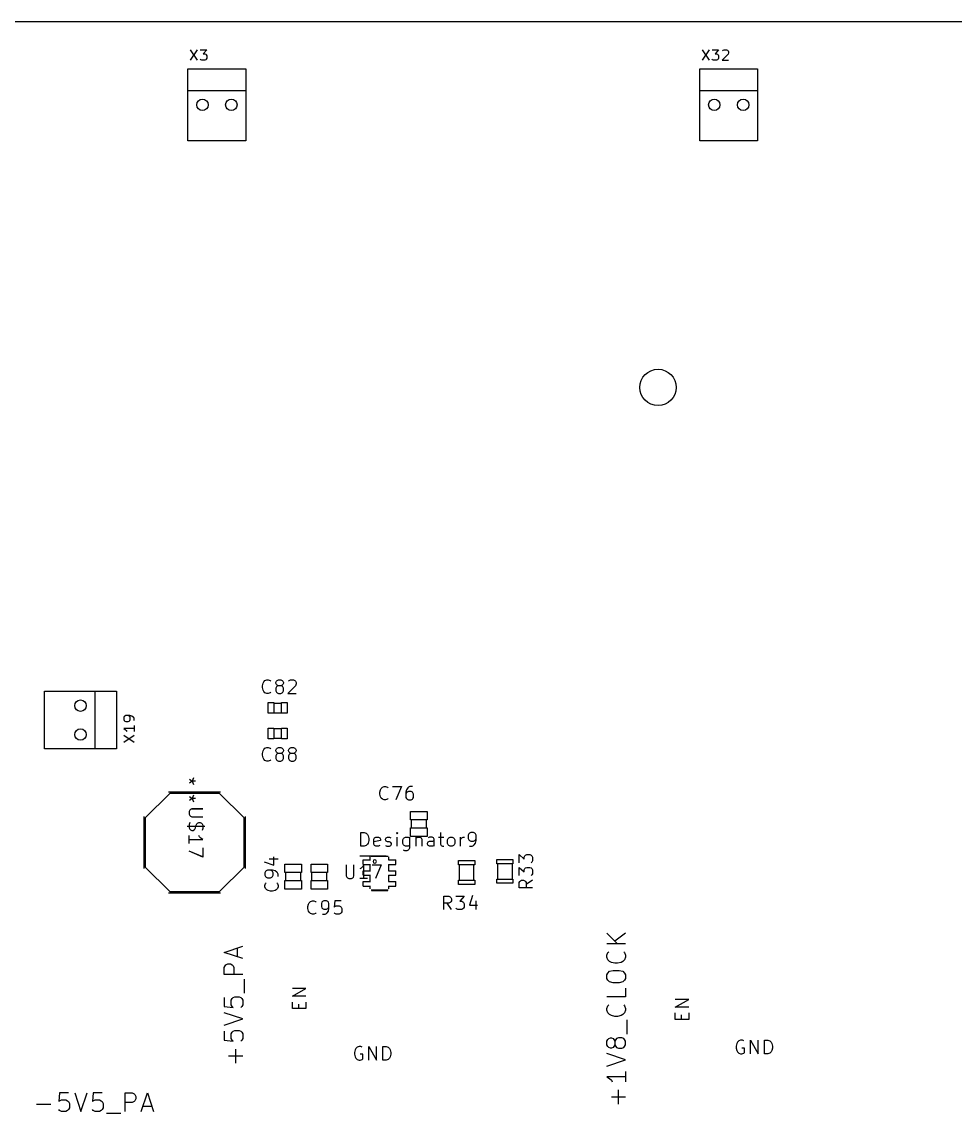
# Model space of a CAD drawing. Header units: millimetres. Extents: x 0 to 280, y 0 to 300.
# Drawn here: x 82.5 to 164.6, y 204 to 300 of the extents above; entities that cross this region are included whole.
import ezdxf

# ---------------------------------------------------------------- set-up
doc = ezdxf.new("R2010")
doc.units = ezdxf.units.MM
for name, color, linetype, true_color in [('Edge.Cuts', 254, 'CONTINUOUS', 0xd0d2cd), ('F.Fab', 9, 'CONTINUOUS', 0xafafaf), ('F.Silkscreen', 41, 'CONTINUOUS', 0xf2eda1)]:
    doc.layers.add(name, color=color, linetype=linetype, true_color=true_color)

msp = doc.modelspace()

# ---------------------------------------------------------------- linework, layer by layer
at = {"layer": 'Edge.Cuts', "linetype": 'CONTINUOUS'}
msp.add_line((280, 300), (0, 300), dxfattribs=at)
at = {"layer": 'Edge.Cuts'}
for centre, radius in [((98.397, 292.698), 0.5), ((100.937, 292.698), 0.5), ((143.397, 292.698), 0.5), ((145.937, 292.698), 0.5), ((138.45, 267.85), 1.599999), ((87.68, 239.87), 0.5), ((87.68, 237.33), 0.5)]:
    msp.add_circle(centre, radius, dxfattribs=at)
at = {"layer": 'F.Fab', "linetype": 'CONTINUOUS'}
for p, q in [((104.1818, 239.2001), (104.1818, 240.1501)), ((104.1818, 240.1501), (104.6819, 240.1501)), ((104.664, 240.102), (105.376, 240.102)), ((104.6819, 240.1501), (104.6819, 239.2001)), ((105.3502, 239.2001), (105.3502, 240.1501)), ((105.3502, 240.1501), (105.8503, 240.1501)), ((105.8503, 240.1501), (105.8503, 239.2001)), ((104.6819, 239.2001), (104.1818, 239.2001)), ((104.664, 239.251), (105.376, 239.251)), ((105.8503, 239.2001), (105.3502, 239.2001)), ((104.1818, 236.9501), (104.1818, 237.9001)), ((104.1818, 237.9001), (104.6819, 237.9001)), ((104.664, 237.852), (105.376, 237.852)), ((104.6819, 237.9001), (104.6819, 236.9501)), ((105.3502, 236.9501), (105.3502, 237.9001)), ((105.3502, 237.9001), (105.8503, 237.9001)), ((105.8503, 237.9001), (105.8503, 236.9501)), ((104.6819, 236.9501), (104.1818, 236.9501)), ((104.664, 237.001), (105.376, 237.001)), ((105.8503, 236.9501), (105.3502, 236.9501)), ((95.5256, 232.158), (93.3666, 229.999)), ((99.8944, 232.158), (95.5256, 232.158)), ((97.272232, 231.87443), (97.499623, 231.703888)), ((97.272232, 231.87443), (97.499623, 231.703888)), ((97.499623, 231.703888), (97.272232, 231.533345)), ((97.499623, 231.703888), (97.272232, 231.533345)), ((97.613318, 231.988126), (97.499623, 231.703888)), ((97.613318, 231.988126), (97.499623, 231.703888)), ((97.783861, 231.703888), (97.499623, 231.703888)), ((97.499623, 231.703888), (97.613318, 231.419649)), ((97.783861, 231.703888), (97.499623, 231.703888)), ((97.499623, 231.703888), (97.613318, 231.419649)), ((102.0534, 229.999), (99.8944, 232.158)), ((97.281909, 230.668535), (97.225061, 230.55484)), ((97.225061, 230.55484), (97.225061, 230.327449)), ((97.225061, 230.327449), (97.281909, 230.213754)), ((97.282448, 230.670019), (97.225382, 230.555889)), ((97.225382, 230.555889), (97.225382, 230.327627)), ((97.225382, 230.327627), (97.282448, 230.213497)), ((97.338756, 230.725383), (97.281909, 230.668535)), ((97.339513, 230.727085), (97.282448, 230.670019)), ((97.452451, 230.78223), (97.338756, 230.725383)), ((97.453644, 230.78415), (97.339513, 230.727085)), ((98.418861, 230.78223), (97.452451, 230.78223)), ((98.423754, 230.78415), (97.453644, 230.78415)), ((116.7038, 229.8256), (116.7038, 230.5757)), ((116.7038, 230.5757), (118.1539, 230.5757)), ((118.1539, 230.5757), (118.1539, 229.8256)), ((93.3666, 229.999), (93.3666, 225.681)), ((97.281909, 229.58843), (97.225061, 229.417887)), ((97.225061, 229.417887), (97.225061, 229.133649)), ((97.282448, 229.585778), (97.225382, 229.414582)), ((97.225382, 229.414582), (97.225382, 229.129256)), ((97.281909, 230.213754), (97.338756, 230.156907)), ((97.282448, 230.213497), (97.339513, 230.156431)), ((97.338756, 230.156907), (97.452451, 230.100059)), ((97.339513, 230.156431), (97.453644, 230.099366)), ((97.452451, 230.100059), (98.418861, 230.100059)), ((97.453644, 230.099366), (98.423754, 230.099366)), ((97.793537, 229.133649), (97.850385, 229.36104)), ((97.796036, 229.129256), (97.853101, 229.357517)), ((97.850385, 229.36104), (97.907232, 229.474735)), ((97.853101, 229.357517), (97.910166, 229.471648)), ((97.907232, 229.474735), (97.96408, 229.531582)), ((97.910166, 229.471648), (97.967232, 229.528713)), ((97.96408, 229.531582), (98.077775, 229.58843)), ((97.967232, 229.528713), (98.081362, 229.585778)), ((98.077775, 229.58843), (98.19147, 229.58843)), ((98.081362, 229.585778), (98.195493, 229.585778)), ((98.19147, 229.58843), (98.305166, 229.531582)), ((98.195493, 229.585778), (98.309624, 229.528713)), ((98.305166, 229.531582), (98.362013, 229.474735)), ((98.309624, 229.528713), (98.366689, 229.471648)), ((98.362013, 229.474735), (98.418861, 229.36104)), ((98.366689, 229.471648), (98.423754, 229.357517)), ((98.418861, 229.36104), (98.418861, 229.076801)), ((98.423754, 229.357517), (98.423754, 229.07219)), ((102.0534, 225.681), (102.0534, 229.999)), ((118.1539, 229.8256), (116.7038, 229.8256)), ((116.77, 229.089), (116.77, 229.851)), ((118.09, 229.114), (118.09, 229.851)), ((98.59495, 229.243386), (97.054186, 229.243386)), ((98.589404, 229.247344), (97.054518, 229.247344)), ((97.225061, 229.133649), (97.281909, 229.019954)), ((97.225061, 227.769307), (97.225061, 228.451478)), ((97.225382, 229.129256), (97.282448, 229.015125)), ((97.225382, 227.759687), (97.225382, 228.444471)), ((97.281909, 229.019954), (97.338756, 228.963106)), ((97.282448, 229.015125), (97.339513, 228.95806)), ((97.338756, 228.963106), (97.452451, 228.906259)), ((97.339513, 228.95806), (97.453644, 228.900994)), ((97.452451, 228.906259), (97.566147, 228.906259)), ((97.453644, 228.900994), (97.567774, 228.900994)), ((97.566147, 228.906259), (97.679842, 228.963106)), ((97.567774, 228.900994), (97.681905, 228.95806)), ((97.679842, 228.963106), (97.736689, 229.019954)), ((97.681905, 228.95806), (97.73897, 229.015125)), ((97.736689, 229.019954), (97.793537, 229.133649)), ((97.73897, 229.015125), (97.796036, 229.129256)), ((98.134623, 228.337783), (98.077775, 228.451478)), ((98.138428, 228.330341), (98.081362, 228.444471)), ((98.418861, 229.076801), (98.362013, 228.906259)), ((98.423754, 229.07219), (98.366689, 228.900994)), ((116.7038, 228.3778), (116.7038, 229.1279)), ((116.7038, 229.1279), (118.1539, 229.1279)), ((118.1539, 229.1279), (118.1539, 228.3778)), ((97.225061, 228.110392), (98.418861, 228.110392)), ((97.225382, 228.102079), (98.423754, 228.102079)), ((98.248318, 228.224088), (98.134623, 228.337783)), ((98.252558, 228.21621), (98.138428, 228.330341)), ((98.418861, 228.110392), (98.248318, 228.224088)), ((98.423754, 228.102079), (98.252558, 228.21621)), ((118.1539, 228.3778), (116.7038, 228.3778)), ((98.418861, 226.575507), (97.225061, 227.087136)), ((98.423754, 226.561315), (97.225382, 227.074903)), ((98.418861, 227.371374), (98.418861, 226.575507)), ((98.423754, 227.36023), (98.423754, 226.561315)), ((113.1418, 226.3184), (113.1418, 226.5724)), ((113.218, 226.6486), (114.7166, 226.6486)), ((114.7928, 226.3184), (114.7928, 226.5724)), ((93.3666, 225.681), (95.5256, 223.522)), ((99.8944, 223.522), (102.0534, 225.681)), ((105.6538, 225.1956), (105.6538, 225.9457)), ((105.6538, 225.9457), (107.1039, 225.9457)), ((107.1039, 225.9457), (107.1039, 225.1956)), ((107.9538, 225.1956), (107.9538, 225.9457)), ((107.9538, 225.9457), (109.4039, 225.9457)), ((109.4039, 225.9457), (109.4039, 225.1956)), ((111.035849, 225.863754), (111.035849, 224.893644)), ((111.720633, 224.893644), (111.720633, 225.863754)), ((112.348352, 225.578428), (112.234221, 225.521362)), ((112.462482, 225.692558), (112.348352, 225.578428)), ((112.576613, 225.863754), (112.462482, 225.692558)), ((112.5322, 226.3184), (113.1418, 226.3184)), ((112.5322, 225.912), (112.5322, 226.3184)), ((112.5322, 225.912), (113.1418, 225.912)), ((112.576613, 224.665382), (112.576613, 225.863754)), ((113.1418, 226.3184), (113.1672, 226.3184)), ((113.1418, 225.912), (113.1672, 225.912)), ((113.1418, 225.3532), (113.1418, 225.912)), ((113.318463, 225.863754), (114.117377, 225.863754)), ((114.117377, 225.863754), (113.603789, 224.665382)), ((114.7674, 226.3184), (114.7928, 226.3184)), ((114.7674, 225.912), (114.7928, 225.912)), ((114.7928, 226.3184), (115.4024, 226.3184)), ((114.7928, 225.912), (115.4024, 225.912)), ((114.7928, 225.3532), (114.7928, 225.912)), ((115.4024, 225.912), (115.4024, 226.3184)), ((120.9088, 225.8858), (120.9088, 226.2414)), ((120.9088, 226.2414), (122.3312, 226.2414)), ((122.3312, 225.8858), (120.9088, 225.8858)), ((120.985, 224.4888), (120.985, 225.9112)), ((122.255, 224.4888), (122.255, 225.9112)), ((122.3312, 226.2414), (122.3312, 225.8858)), ((124.2688, 225.9758), (124.2688, 226.3314)), ((124.2688, 226.3314), (125.6912, 226.3314)), ((125.6912, 225.9758), (124.2688, 225.9758)), ((124.345, 226.0012), (124.345, 224.5788)), ((125.615, 226.0012), (125.615, 224.5788)), ((125.6912, 226.3314), (125.6912, 225.9758)), ((107.1039, 225.1956), (105.6538, 225.1956)), ((105.72, 224.459), (105.72, 225.221)), ((107.04, 224.484), (107.04, 225.221)), ((109.4039, 225.1956), (107.9538, 225.1956)), ((108.02, 224.459), (108.02, 225.221)), ((109.34, 224.484), (109.34, 225.221)), ((111.035849, 224.893644), (111.092915, 224.779513)), ((111.092915, 224.779513), (111.14998, 224.722448)), ((111.14998, 224.722448), (111.264111, 224.665382)), ((111.264111, 224.665382), (111.492372, 224.665382)), ((111.492372, 224.665382), (111.606503, 224.722448)), ((111.606503, 224.722448), (111.663568, 224.779513)), ((111.663568, 224.779513), (111.720633, 224.893644)), ((112.919005, 224.665382), (112.234221, 224.665382)), ((112.5322, 225.3532), (113.1418, 225.3532)), ((112.5322, 224.9722), (112.5322, 225.3532)), ((112.5322, 224.9722), (113.1418, 224.9722)), ((113.1418, 225.3532), (113.1672, 225.3532)), ((113.1418, 224.9722), (113.1672, 224.9722)), ((113.1418, 224.4134), (113.1418, 224.9722)), ((114.7674, 225.3532), (114.7928, 225.3532)), ((114.7674, 224.9722), (114.7928, 224.9722)), ((114.7928, 225.3532), (115.4024, 225.3532)), ((114.7928, 224.9722), (115.4024, 224.9722)), ((114.7928, 224.4134), (114.7928, 224.9722)), ((115.4024, 224.9722), (115.4024, 225.3532)), ((124.2688, 224.2486), (124.2688, 224.6042)), ((124.2688, 224.6042), (125.6912, 224.6042)), ((125.6912, 224.6042), (125.6912, 224.2486)), ((105.6538, 223.7478), (105.6538, 224.4979)), ((105.6538, 224.4979), (107.1039, 224.4979)), ((107.1039, 223.7478), (105.6538, 223.7478)), ((107.1039, 224.4979), (107.1039, 223.7478)), ((107.9538, 223.7478), (107.9538, 224.4979)), ((107.9538, 224.4979), (109.4039, 224.4979)), ((109.4039, 223.7478), (107.9538, 223.7478)), ((109.4039, 224.4979), (109.4039, 223.7478)), ((112.5322, 224.4134), (113.1418, 224.4134)), ((112.5322, 224.007), (112.5322, 224.4134)), ((112.5322, 224.007), (113.1418, 224.007)), ((113.1418, 224.4134), (113.1672, 224.4134)), ((113.1418, 224.007), (113.1672, 224.007)), ((113.1418, 223.753), (113.1418, 224.007)), ((113.218, 223.6768), (114.7166, 223.6768)), ((114.7674, 224.4134), (114.7928, 224.4134)), ((114.7674, 224.007), (114.7928, 224.007)), ((114.7928, 224.4134), (115.4024, 224.4134)), ((114.7928, 224.007), (115.4024, 224.007)), ((114.7928, 223.753), (114.7928, 224.007)), ((115.4024, 224.007), (115.4024, 224.4134)), ((120.9088, 224.1586), (120.9088, 224.5142)), ((120.9088, 224.5142), (122.3312, 224.5142)), ((122.3312, 224.1586), (120.9088, 224.1586)), ((122.3312, 224.5142), (122.3312, 224.1586)), ((125.6912, 224.2486), (124.2688, 224.2486)), ((95.5256, 223.522), (99.8944, 223.522)), ((133.956657, 219.866458), (134.891377, 218.931738)), ((135.592417, 219.866458), (134.657697, 219.165418)), ((135.592417, 218.931738), (133.956657, 218.931738)), ((100.306657, 218.169712), (101.942417, 218.714965)), ((101.942417, 217.624458), (100.306657, 218.169712)), ((101.475057, 217.780245), (101.475057, 218.559178)), ((133.956657, 217.919125), (134.03455, 218.152805)), ((133.956657, 217.763338), (133.956657, 217.919125)), ((134.03455, 218.152805), (134.112444, 218.230698)), ((135.43663, 218.230698), (135.514524, 218.152805)), ((135.514524, 218.152805), (135.592417, 217.919125)), ((135.592417, 217.919125), (135.592417, 217.763338)), ((100.306657, 216.845525), (100.38455, 217.001312)), ((100.38455, 217.001312), (100.462444, 217.079205)), ((100.462444, 217.079205), (100.61823, 217.157098)), ((100.61823, 217.157098), (100.85191, 217.157098)), ((100.85191, 217.157098), (101.007697, 217.079205)), ((101.007697, 217.079205), (101.08559, 217.001312)), ((101.08559, 217.001312), (101.163484, 216.845525)), ((134.03455, 217.529658), (133.956657, 217.763338)), ((134.190337, 217.373872), (134.03455, 217.529658)), ((134.346124, 217.295978), (134.190337, 217.373872)), ((134.657697, 217.218085), (134.346124, 217.295978)), ((134.891377, 217.218085), (134.657697, 217.218085)), ((135.20295, 217.295978), (134.891377, 217.218085)), ((135.358737, 217.373872), (135.20295, 217.295978)), ((135.514524, 217.529658), (135.358737, 217.373872)), ((135.592417, 217.763338), (135.514524, 217.529658)), ((100.306657, 216.222378), (100.306657, 216.845525)), ((101.942417, 216.222378), (100.306657, 216.222378)), ((101.163484, 216.845525), (101.163484, 216.222378)), ((133.956657, 216.205472), (134.03455, 216.361259)), ((133.956657, 215.893899), (133.956657, 216.205472)), ((134.03455, 216.361259), (134.190337, 216.517045)), ((134.190337, 216.517045), (134.50191, 216.594939)), ((134.50191, 216.594939), (135.047164, 216.594939)), ((135.047164, 216.594939), (135.358737, 216.517045)), ((135.358737, 216.517045), (135.514524, 216.361259)), ((135.514524, 216.361259), (135.592417, 216.205472)), ((135.592417, 216.205472), (135.592417, 215.893899)), ((102.098204, 214.586619), (102.098204, 215.832912)), ((106.301544, 214.313388), (107.497544, 214.996817)), ((107.497544, 214.996817), (106.301544, 214.996817)), ((134.03455, 215.738112), (133.956657, 215.893899)), ((134.190337, 215.582325), (134.03455, 215.738112)), ((134.50191, 215.504432), (134.190337, 215.582325)), ((135.047164, 215.504432), (134.50191, 215.504432)), ((135.358737, 215.582325), (135.047164, 215.504432)), ((135.514524, 215.738112), (135.358737, 215.582325)), ((135.592417, 215.893899), (135.514524, 215.738112)), ((135.592417, 215.037072), (135.592417, 214.258138)), ((100.306657, 214.197152), (100.306657, 213.418218)), ((100.929804, 213.963472), (101.007697, 214.119258)), ((101.007697, 214.119258), (101.08559, 214.197152)), ((101.08559, 214.197152), (101.241377, 214.275045)), ((101.241377, 214.275045), (101.630844, 214.275045)), ((101.630844, 214.275045), (101.78663, 214.197152)), ((101.78663, 214.197152), (101.864524, 214.119258)), ((101.864524, 214.119258), (101.942417, 213.963472)), ((107.497544, 214.313388), (106.301544, 214.313388)), ((135.592417, 214.258138), (133.956657, 214.258138)), ((139.951544, 213.363388), (141.147544, 214.046817)), ((141.147544, 214.046817), (139.951544, 214.046817)), ((100.306657, 213.418218), (101.08559, 213.340325)), ((100.929804, 213.574005), (100.929804, 213.963472)), ((101.007697, 213.418218), (100.929804, 213.574005)), ((101.08559, 213.340325), (101.007697, 213.418218)), ((101.864524, 213.418218), (101.78663, 213.340325)), ((101.942417, 213.574005), (101.864524, 213.418218)), ((101.942417, 213.963472), (101.942417, 213.574005)), ((106.301544, 213.231293), (106.301544, 213.800817)), ((107.497544, 213.231293), (106.301544, 213.231293)), ((106.871068, 213.231293), (106.871068, 213.62996)), ((107.497544, 213.800817), (107.497544, 213.231293)), ((133.956657, 213.245525), (134.03455, 213.479205)), ((133.956657, 213.089738), (133.956657, 213.245525)), ((134.03455, 212.856058), (133.956657, 213.089738)), ((134.03455, 213.479205), (134.112444, 213.557098)), ((135.43663, 213.557098), (135.514524, 213.479205)), ((135.514524, 213.479205), (135.592417, 213.245525)), ((135.592417, 213.089738), (135.514524, 212.856058)), ((135.592417, 213.245525), (135.592417, 213.089738)), ((141.147544, 213.363388), (139.951544, 213.363388)), ((101.942417, 212.327712), (100.306657, 212.872965)), ((100.306657, 211.782458), (101.942417, 212.327712)), ((134.190337, 212.700272), (134.03455, 212.856058)), ((134.346124, 212.622378), (134.190337, 212.700272)), ((134.657697, 212.544485), (134.346124, 212.622378)), ((134.891377, 212.544485), (134.657697, 212.544485)), ((135.20295, 212.622378), (134.891377, 212.544485)), ((135.358737, 212.700272), (135.20295, 212.622378)), ((135.514524, 212.856058), (135.358737, 212.700272)), ((135.748204, 210.986619), (135.748204, 212.232912)), ((139.951544, 212.281293), (139.951544, 212.850817)), ((141.147544, 212.281293), (139.951544, 212.281293)), ((140.521068, 212.281293), (140.521068, 212.67996)), ((141.147544, 212.850817), (141.147544, 212.281293)), ((100.306657, 211.237205), (100.306657, 210.458271)), ((100.929804, 211.003525), (101.007697, 211.159311)), ((101.007697, 211.159311), (101.08559, 211.237205)), ((101.08559, 211.237205), (101.241377, 211.315098)), ((101.241377, 211.315098), (101.630844, 211.315098)), ((101.630844, 211.315098), (101.78663, 211.237205)), ((101.78663, 211.237205), (101.864524, 211.159311)), ((101.864524, 211.159311), (101.942417, 211.003525)), ((100.306657, 210.458271), (101.08559, 210.380378)), ((100.929804, 210.614058), (100.929804, 211.003525)), ((101.007697, 210.458271), (100.929804, 210.614058)), ((101.08559, 210.380378), (101.007697, 210.458271)), ((101.864524, 210.458271), (101.78663, 210.380378)), ((101.942417, 210.614058), (101.864524, 210.458271)), ((101.942417, 211.003525), (101.942417, 210.614058)), ((133.956657, 210.363472), (134.03455, 210.519258)), ((133.956657, 210.051898), (133.956657, 210.363472)), ((134.03455, 210.519258), (134.112444, 210.597152)), ((134.112444, 210.597152), (134.26823, 210.675045)), ((134.26823, 210.675045), (134.346124, 210.675045)), ((134.346124, 210.675045), (134.50191, 210.597152)), ((134.50191, 210.597152), (134.579804, 210.519258)), ((134.579804, 210.519258), (134.657697, 210.363472)), ((134.73559, 210.519258), (134.657697, 210.363472)), ((134.657697, 210.363472), (134.657697, 210.051898)), ((134.813484, 210.597152), (134.73559, 210.519258)), ((134.96927, 210.675045), (134.813484, 210.597152)), ((135.280844, 210.675045), (134.96927, 210.675045)), ((135.43663, 210.597152), (135.280844, 210.675045)), ((135.514524, 210.519258), (135.43663, 210.597152)), ((135.592417, 210.363472), (135.514524, 210.519258)), ((135.592417, 210.051898), (135.592417, 210.363472)), ((145.371388, 210.163693), (145.314436, 209.935884)), ((145.428341, 210.277598), (145.371388, 210.163693)), ((145.542246, 210.391503), (145.428341, 210.277598)), ((145.713103, 210.448455), (145.542246, 210.391503)), ((145.88396, 210.448455), (145.713103, 210.448455)), ((145.997865, 210.391503), (145.88396, 210.448455)), ((146.567388, 209.252455), (146.567388, 210.448455)), ((146.567388, 210.448455), (147.250817, 209.252455)), ((147.250817, 209.252455), (147.250817, 210.448455)), ((147.82034, 209.252455), (147.82034, 210.448455)), ((147.82034, 210.448455), (148.105102, 210.448455)), ((148.105102, 210.448455), (148.275959, 210.391503)), ((148.275959, 210.391503), (148.389864, 210.277598)), ((148.389864, 210.277598), (148.446817, 210.163693)), ((148.446817, 210.163693), (148.503769, 209.935884)), ((101.31927, 208.433044), (101.31927, 209.679338)), ((111.821388, 209.613693), (111.764436, 209.385884)), ((111.764436, 209.385884), (111.764436, 209.215027)), ((111.764436, 209.215027), (111.821388, 208.987217)), ((111.878341, 209.727598), (111.821388, 209.613693)), ((111.992246, 209.841503), (111.878341, 209.727598)), ((112.163103, 209.898455), (111.992246, 209.841503)), ((112.33396, 209.898455), (112.163103, 209.898455)), ((112.504817, 209.215027), (112.277007, 209.215027)), ((112.447865, 209.841503), (112.33396, 209.898455)), ((112.504817, 208.81636), (112.504817, 209.215027)), ((113.017388, 208.702455), (113.017388, 209.898455)), ((113.017388, 209.898455), (113.700817, 208.702455)), ((113.700817, 208.702455), (113.700817, 209.898455)), ((114.27034, 208.702455), (114.27034, 209.898455)), ((114.27034, 209.898455), (114.555102, 209.898455)), ((114.555102, 209.898455), (114.725959, 209.841503)), ((114.725959, 209.841503), (114.839864, 209.727598)), ((114.839864, 209.727598), (114.896817, 209.613693)), ((114.896817, 209.613693), (114.953769, 209.385884)), ((114.953769, 209.215027), (114.896817, 208.987217)), ((114.953769, 209.385884), (114.953769, 209.215027)), ((134.03455, 209.896112), (133.956657, 210.051898)), ((135.592417, 208.727712), (133.956657, 209.272965)), ((134.112444, 209.818218), (134.03455, 209.896112)), ((134.26823, 209.740325), (134.112444, 209.818218)), ((134.346124, 209.740325), (134.26823, 209.740325)), ((134.50191, 209.818218), (134.346124, 209.740325)), ((134.579804, 209.896112), (134.50191, 209.818218)), ((134.657697, 210.051898), (134.579804, 209.896112)), ((134.657697, 210.051898), (134.73559, 209.896112)), ((134.73559, 209.896112), (134.813484, 209.818218)), ((134.813484, 209.818218), (134.96927, 209.740325)), ((134.96927, 209.740325), (135.280844, 209.740325)), ((135.280844, 209.740325), (135.43663, 209.818218)), ((135.43663, 209.818218), (135.514524, 209.896112)), ((135.514524, 209.896112), (135.592417, 210.051898)), ((145.314436, 209.935884), (145.314436, 209.765027)), ((145.314436, 209.765027), (145.371388, 209.537217)), ((145.371388, 209.537217), (145.428341, 209.423312)), ((145.428341, 209.423312), (145.542246, 209.309408)), ((145.542246, 209.309408), (145.713103, 209.252455)), ((145.713103, 209.252455), (145.827007, 209.252455)), ((146.054817, 209.765027), (145.827007, 209.765027)), ((145.827007, 209.252455), (145.997865, 209.309408)), ((145.997865, 209.309408), (146.054817, 209.36636)), ((146.054817, 209.36636), (146.054817, 209.765027)), ((148.105102, 209.252455), (147.82034, 209.252455)), ((148.275959, 209.309408), (148.105102, 209.252455)), ((148.389864, 209.423312), (148.275959, 209.309408)), ((148.446817, 209.537217), (148.389864, 209.423312)), ((148.503769, 209.765027), (148.446817, 209.537217)), ((148.503769, 209.935884), (148.503769, 209.765027)), ((101.942417, 209.056191), (100.696124, 209.056191)), ((111.821388, 208.987217), (111.878341, 208.873312)), ((111.878341, 208.873312), (111.992246, 208.759408)), ((111.992246, 208.759408), (112.163103, 208.702455)), ((112.163103, 208.702455), (112.277007, 208.702455)), ((112.277007, 208.702455), (112.447865, 208.759408)), ((112.447865, 208.759408), (112.504817, 208.81636)), ((114.555102, 208.702455), (114.27034, 208.702455)), ((114.725959, 208.759408), (114.555102, 208.702455)), ((114.839864, 208.873312), (114.725959, 208.759408)), ((114.896817, 208.987217), (114.839864, 208.873312)), ((133.956657, 208.182458), (135.592417, 208.727712)), ((135.592417, 207.715098), (135.592417, 206.780378)), ((135.592417, 207.247738), (133.956657, 207.247738)), ((133.956657, 207.247738), (134.190337, 207.091951)), ((134.190337, 207.091951), (134.346124, 206.936165)), ((134.346124, 206.936165), (134.424017, 206.780378)), ((85.843941, 205.829503), (85.766048, 205.05057)), ((86.622875, 205.829503), (85.843941, 205.829503)), ((87.168128, 205.829503), (87.713382, 204.193743)), ((87.713382, 204.193743), (88.258635, 205.829503)), ((88.803888, 205.829503), (88.725995, 205.05057)), ((89.582822, 205.829503), (88.803888, 205.829503)), ((91.608048, 204.193743), (91.608048, 205.829503)), ((91.608048, 205.829503), (92.231195, 205.829503)), ((92.231195, 205.829503), (92.386982, 205.75161)), ((92.386982, 205.75161), (92.464875, 205.673717)), ((92.464875, 205.673717), (92.542768, 205.51793)), ((92.542768, 205.51793), (92.542768, 205.28425)), ((93.010128, 204.193743), (93.555382, 205.829503)), ((93.555382, 205.829503), (94.100635, 204.193743)), ((135.592417, 205.456191), (134.346124, 205.456191)), ((134.96927, 204.833044), (134.96927, 206.079338)), ((83.818714, 204.81689), (85.065008, 204.81689)), ((85.766048, 205.05057), (85.843941, 205.128463)), ((85.843941, 205.128463), (85.999728, 205.206357)), ((85.999728, 205.206357), (86.389195, 205.206357)), ((86.389195, 205.206357), (86.544981, 205.128463)), ((86.544981, 205.128463), (86.622875, 205.05057)), ((86.622875, 205.05057), (86.700768, 204.894783)), ((86.700768, 204.505317), (86.622875, 204.34953)), ((86.700768, 204.894783), (86.700768, 204.505317)), ((88.725995, 205.05057), (88.803888, 205.128463)), ((88.803888, 205.128463), (88.959675, 205.206357)), ((88.959675, 205.206357), (89.349142, 205.206357)), ((89.349142, 205.206357), (89.504928, 205.128463)), ((89.504928, 205.128463), (89.582822, 205.05057)), ((89.582822, 205.05057), (89.660715, 204.894783)), ((89.660715, 204.505317), (89.582822, 204.34953)), ((89.660715, 204.894783), (89.660715, 204.505317)), ((92.231195, 204.972677), (91.608048, 204.972677)), ((92.386982, 205.05057), (92.231195, 204.972677)), ((92.464875, 205.128463), (92.386982, 205.05057)), ((92.542768, 205.28425), (92.464875, 205.128463)), ((93.165915, 204.661103), (93.944848, 204.661103)), ((85.843941, 204.271637), (85.766048, 204.34953)), ((85.999728, 204.193743), (85.843941, 204.271637)), ((86.389195, 204.193743), (85.999728, 204.193743)), ((86.544981, 204.271637), (86.389195, 204.193743)), ((86.622875, 204.34953), (86.544981, 204.271637)), ((88.803888, 204.271637), (88.725995, 204.34953)), ((88.959675, 204.193743), (88.803888, 204.271637)), ((89.349142, 204.193743), (88.959675, 204.193743)), ((89.504928, 204.271637), (89.349142, 204.193743)), ((89.582822, 204.34953), (89.504928, 204.271637)), ((89.972289, 204.037957), (91.218582, 204.037957))]:
    msp.add_line(p, q, dxfattribs=at)
at = {"layer": 'F.Fab'}
for centre, radius in [((98.397, 292.698), 0.5), ((100.937, 292.698), 0.5), ((143.397, 292.698), 0.5), ((145.937, 292.698), 0.5), ((138.45, 267.85), 1.599999), ((87.68, 239.87), 0.5), ((87.68, 237.33), 0.5)]:
    msp.add_circle(centre, radius, dxfattribs=at)
for start, end in [(0, 180), (-180, 0)]:
    msp.add_arc((113.5482, 226.166), 0.1524, start, end, dxfattribs=at)
at = {"layer": 'F.Silkscreen', "linetype": 'CONTINUOUS'}
for p, q in [((97.319237, 297.550463), (97.93561, 296.625903)), ((97.93561, 297.550463), (97.319237, 296.625903)), ((98.19977, 297.550463), (98.772116, 297.550463)), ((98.772116, 297.550463), (98.46393, 297.19825)), ((142.319237, 297.550463), (142.93561, 296.625903)), ((142.93561, 297.550463), (142.319237, 296.625903)), ((143.19977, 297.550463), (143.772116, 297.550463)), ((143.772116, 297.550463), (143.46393, 297.19825)), ((144.124329, 297.46241), (144.168356, 297.506436)), ((144.168356, 297.506436), (144.256409, 297.550463)), ((144.256409, 297.550463), (144.476543, 297.550463)), ((144.476543, 297.550463), (144.564596, 297.506436)), ((144.564596, 297.506436), (144.608623, 297.46241)), ((98.243796, 296.66993), (98.19977, 296.713956)), ((98.33185, 296.625903), (98.243796, 296.66993)), ((98.59601, 296.625903), (98.33185, 296.625903)), ((98.46393, 297.19825), (98.59601, 297.19825)), ((98.59601, 297.19825), (98.684063, 297.154223)), ((98.684063, 296.66993), (98.59601, 296.625903)), ((98.684063, 297.154223), (98.72809, 297.110196)), ((98.72809, 296.713956), (98.684063, 296.66993)), ((98.72809, 297.110196), (98.772116, 297.022143)), ((98.772116, 296.80201), (98.72809, 296.713956)), ((98.772116, 297.022143), (98.772116, 296.80201)), ((143.243796, 296.66993), (143.19977, 296.713956)), ((143.33185, 296.625903), (143.243796, 296.66993)), ((143.59601, 296.625903), (143.33185, 296.625903)), ((143.46393, 297.19825), (143.59601, 297.19825)), ((143.59601, 297.19825), (143.684063, 297.154223)), ((143.684063, 296.66993), (143.59601, 296.625903)), ((143.684063, 297.154223), (143.72809, 297.110196)), ((143.72809, 296.713956), (143.684063, 296.66993)), ((143.72809, 297.110196), (143.772116, 297.022143)), ((143.772116, 296.80201), (143.72809, 296.713956)), ((143.772116, 297.022143), (143.772116, 296.80201)), ((144.608623, 297.154223), (144.080303, 296.625903)), ((144.080303, 296.625903), (144.652649, 296.625903)), ((144.608623, 297.46241), (144.652649, 297.374356)), ((144.652649, 297.286303), (144.608623, 297.154223)), ((144.652649, 297.374356), (144.652649, 297.286303)), ((97.127, 295.873), (102.207, 295.873)), ((97.127, 293.968), (97.127, 295.873)), ((102.207, 295.873), (102.207, 293.968)), ((142.127, 295.873), (147.207, 295.873)), ((142.127, 293.968), (142.127, 295.873)), ((147.207, 295.873), (147.207, 293.968)), ((97.127, 293.968), (102.207, 293.968)), ((97.127, 289.523), (97.127, 293.968)), ((102.207, 293.968), (102.207, 289.523)), ((142.127, 293.968), (147.207, 293.968)), ((142.127, 289.523), (142.127, 293.968)), ((147.207, 293.968), (147.207, 289.523)), ((102.207, 289.523), (97.127, 289.523)), ((147.207, 289.523), (142.127, 289.523)), ((103.670594, 241.626146), (103.726619, 241.850247)), ((103.726619, 241.850247), (103.782644, 241.962297)), ((103.782644, 241.962297), (103.894695, 242.074347)), ((103.894695, 242.074347), (104.06277, 242.130372)), ((104.06277, 242.130372), (104.17482, 242.130372)), ((104.17482, 242.130372), (104.342896, 242.074347)), ((104.342896, 242.074347), (104.398921, 242.018322)), ((104.847122, 241.906272), (104.903147, 242.018322)), ((104.847122, 241.850247), (104.847122, 241.906272)), ((104.903147, 241.738196), (104.847122, 241.850247)), ((104.903147, 242.018322), (104.959172, 242.074347)), ((104.959172, 242.074347), (105.071223, 242.130372)), ((105.071223, 242.130372), (105.295323, 242.130372)), ((105.295323, 242.130372), (105.407374, 242.074347)), ((105.407374, 242.074347), (105.463399, 242.018322)), ((105.463399, 242.018322), (105.519424, 241.906272)), ((105.519424, 241.850247), (105.463399, 241.738196)), ((105.519424, 241.906272), (105.519424, 241.850247)), ((105.967625, 242.018322), (106.02365, 242.074347)), ((106.02365, 242.074347), (106.135701, 242.130372)), ((106.135701, 242.130372), (106.415826, 242.130372)), ((106.415826, 242.130372), (106.527877, 242.074347)), ((106.527877, 242.074347), (106.583902, 242.018322)), ((106.583902, 242.018322), (106.639927, 241.906272)), ((106.639927, 241.906272), (106.639927, 241.794222)), ((84.505, 241.14), (88.95, 241.14)), ((84.505, 236.06), (84.505, 241.14)), ((88.95, 241.14), (88.95, 236.06)), ((88.95, 241.14), (90.855, 241.14)), ((90.855, 241.14), (90.855, 236.06)), ((103.670594, 241.458071), (103.670594, 241.626146)), ((103.726619, 241.23397), (103.670594, 241.458071)), ((103.782644, 241.12192), (103.726619, 241.23397)), ((103.894695, 241.00987), (103.782644, 241.12192)), ((104.06277, 240.953844), (103.894695, 241.00987)), ((104.17482, 240.953844), (104.06277, 240.953844)), ((104.342896, 241.00987), (104.17482, 240.953844)), ((104.398921, 241.065895), (104.342896, 241.00987)), ((104.903147, 241.514096), (104.847122, 241.402046)), ((104.847122, 241.402046), (104.847122, 241.177945)), ((104.847122, 241.177945), (104.903147, 241.065895)), ((104.959172, 241.682171), (104.903147, 241.738196)), ((104.959172, 241.570121), (104.903147, 241.514096)), ((104.903147, 241.065895), (104.959172, 241.00987)), ((105.071223, 241.626146), (104.959172, 241.682171)), ((105.071223, 241.626146), (104.959172, 241.570121)), ((104.959172, 241.00987), (105.071223, 240.953844)), ((105.295323, 241.626146), (105.071223, 241.626146)), ((105.071223, 240.953844), (105.295323, 240.953844)), ((105.407374, 241.682171), (105.295323, 241.626146)), ((105.407374, 241.570121), (105.295323, 241.626146)), ((105.295323, 240.953844), (105.407374, 241.00987)), ((105.463399, 241.738196), (105.407374, 241.682171)), ((105.463399, 241.514096), (105.407374, 241.570121)), ((105.407374, 241.00987), (105.463399, 241.065895)), ((105.519424, 241.402046), (105.463399, 241.514096)), ((105.463399, 241.065895), (105.519424, 241.177945)), ((105.519424, 241.177945), (105.519424, 241.402046)), ((106.583902, 241.626146), (105.9116, 240.953844)), ((105.9116, 240.953844), (106.639927, 240.953844)), ((106.639927, 241.794222), (106.583902, 241.626146)), ((91.567325, 238.95971), (91.523298, 238.915683)), ((91.655378, 239.003736), (91.567325, 238.95971)), ((92.007591, 239.003736), (91.655378, 239.003736)), ((91.963565, 238.95971), (91.875511, 239.003736)), ((92.007591, 238.915683), (91.963565, 238.95971)), ((92.183698, 238.95971), (92.007591, 239.003736)), ((92.315778, 238.871656), (92.183698, 238.95971)), ((91.523298, 238.915683), (91.479271, 238.82763)), ((91.479271, 238.82763), (91.479271, 238.651523)), ((91.479271, 238.651523), (91.523298, 238.56347)), ((91.523298, 238.56347), (91.567325, 238.519443)), ((91.567325, 238.519443), (91.655378, 238.475416)), ((91.655378, 238.475416), (91.875511, 238.475416)), ((91.875511, 238.475416), (91.963565, 238.519443)), ((91.963565, 238.519443), (92.007591, 238.56347)), ((92.051618, 238.82763), (92.007591, 238.915683)), ((92.007591, 238.56347), (92.051618, 238.651523)), ((92.051618, 238.651523), (92.051618, 238.82763)), ((92.359805, 238.82763), (92.315778, 238.871656)), ((92.403831, 238.739576), (92.359805, 238.82763)), ((92.403831, 238.56347), (92.403831, 238.739576)), ((92.403831, 238.123203), (92.403831, 237.594883)), ((92.403831, 237.859043), (91.479271, 237.859043)), ((91.479271, 237.859043), (91.611351, 237.77099)), ((91.479271, 236.670324), (92.403831, 237.286697)), ((91.479271, 237.286697), (92.403831, 236.670324)), ((91.611351, 237.77099), (91.699405, 237.682937)), ((91.699405, 237.682937), (91.743431, 237.594883)), ((103.782644, 236.012297), (103.894695, 236.124347)), ((103.894695, 236.124347), (104.06277, 236.180372)), ((104.06277, 236.180372), (104.17482, 236.180372)), ((104.17482, 236.180372), (104.342896, 236.124347)), ((104.342896, 236.124347), (104.398921, 236.068322)), ((104.847122, 235.956272), (104.903147, 236.068322)), ((104.903147, 236.068322), (104.959172, 236.124347)), ((104.959172, 236.124347), (105.071223, 236.180372)), ((105.071223, 236.180372), (105.295323, 236.180372)), ((105.295323, 236.180372), (105.407374, 236.124347)), ((105.407374, 236.124347), (105.463399, 236.068322)), ((105.463399, 236.068322), (105.519424, 235.956272)), ((105.967625, 235.956272), (106.02365, 236.068322)), ((106.02365, 236.068322), (106.079675, 236.124347)), ((106.079675, 236.124347), (106.191726, 236.180372)), ((106.191726, 236.180372), (106.415826, 236.180372)), ((106.415826, 236.180372), (106.527877, 236.124347)), ((106.527877, 236.124347), (106.583902, 236.068322)), ((106.583902, 236.068322), (106.639927, 235.956272)), ((88.95, 236.06), (84.505, 236.06)), ((90.855, 236.06), (88.95, 236.06)), ((103.670594, 235.676146), (103.726619, 235.900247)), ((103.670594, 235.508071), (103.670594, 235.676146)), ((103.726619, 235.28397), (103.670594, 235.508071)), ((103.726619, 235.900247), (103.782644, 236.012297)), ((103.782644, 235.17192), (103.726619, 235.28397)), ((103.894695, 235.05987), (103.782644, 235.17192)), ((104.398921, 235.115895), (104.342896, 235.05987)), ((104.847122, 235.900247), (104.847122, 235.956272)), ((104.903147, 235.788196), (104.847122, 235.900247)), ((104.903147, 235.564096), (104.847122, 235.452046)), ((104.847122, 235.452046), (104.847122, 235.227945)), ((104.847122, 235.227945), (104.903147, 235.115895)), ((104.959172, 235.732171), (104.903147, 235.788196)), ((104.959172, 235.620121), (104.903147, 235.564096)), ((104.903147, 235.115895), (104.959172, 235.05987)), ((105.071223, 235.676146), (104.959172, 235.732171)), ((105.071223, 235.676146), (104.959172, 235.620121)), ((105.295323, 235.676146), (105.071223, 235.676146)), ((105.407374, 235.732171), (105.295323, 235.676146)), ((105.407374, 235.620121), (105.295323, 235.676146)), ((105.463399, 235.788196), (105.407374, 235.732171)), ((105.463399, 235.564096), (105.407374, 235.620121)), ((105.407374, 235.05987), (105.463399, 235.115895)), ((105.519424, 235.900247), (105.463399, 235.788196)), ((105.519424, 235.452046), (105.463399, 235.564096)), ((105.463399, 235.115895), (105.519424, 235.227945)), ((105.519424, 235.956272), (105.519424, 235.900247)), ((105.519424, 235.227945), (105.519424, 235.452046)), ((105.967625, 235.900247), (105.967625, 235.956272)), ((106.02365, 235.788196), (105.967625, 235.900247)), ((106.02365, 235.564096), (105.967625, 235.452046)), ((105.967625, 235.452046), (105.967625, 235.227945)), ((105.967625, 235.227945), (106.02365, 235.115895)), ((106.079675, 235.732171), (106.02365, 235.788196)), ((106.079675, 235.620121), (106.02365, 235.564096)), ((106.02365, 235.115895), (106.079675, 235.05987)), ((106.191726, 235.676146), (106.079675, 235.732171)), ((106.191726, 235.676146), (106.079675, 235.620121)), ((106.415826, 235.676146), (106.191726, 235.676146)), ((106.527877, 235.732171), (106.415826, 235.676146)), ((106.527877, 235.620121), (106.415826, 235.676146)), ((106.583902, 235.788196), (106.527877, 235.732171)), ((106.583902, 235.564096), (106.527877, 235.620121)), ((106.527877, 235.05987), (106.583902, 235.115895)), ((106.639927, 235.900247), (106.583902, 235.788196)), ((106.639927, 235.452046), (106.583902, 235.564096)), ((106.583902, 235.115895), (106.639927, 235.227945)), ((106.639927, 235.956272), (106.639927, 235.900247)), ((106.639927, 235.227945), (106.639927, 235.452046)), ((104.06277, 235.003844), (103.894695, 235.05987)), ((104.17482, 235.003844), (104.06277, 235.003844)), ((104.342896, 235.05987), (104.17482, 235.003844)), ((104.959172, 235.05987), (105.071223, 235.003844)), ((105.071223, 235.003844), (105.295323, 235.003844)), ((105.295323, 235.003844), (105.407374, 235.05987)), ((106.079675, 235.05987), (106.191726, 235.003844)), ((106.191726, 235.003844), (106.415826, 235.003844)), ((106.415826, 235.003844), (106.527877, 235.05987)), ((97.272232, 233.39843), (97.499623, 233.227888)), ((97.272232, 233.39843), (97.499623, 233.227888)), ((97.499623, 233.227888), (97.272232, 233.057345)), ((97.499623, 233.227888), (97.272232, 233.057345)), ((97.613318, 233.512126), (97.499623, 233.227888)), ((97.613318, 233.512126), (97.499623, 233.227888)), ((97.783861, 233.227888), (97.499623, 233.227888)), ((97.499623, 233.227888), (97.613318, 232.943649)), ((97.783861, 233.227888), (97.499623, 233.227888)), ((97.499623, 233.227888), (97.613318, 232.943649)), ((99.996, 232.2596), (95.424, 232.2596)), ((113.995072, 232.254609), (114.051097, 232.47871)), ((113.995072, 232.086534), (113.995072, 232.254609)), ((114.051097, 232.47871), (114.107122, 232.59076)), ((114.107122, 232.59076), (114.219173, 232.70281)), ((114.219173, 232.70281), (114.387248, 232.758835)), ((114.387248, 232.758835), (114.499298, 232.758835)), ((114.499298, 232.758835), (114.667374, 232.70281)), ((114.667374, 232.70281), (114.723399, 232.646785)), ((115.115575, 232.758835), (115.899927, 232.758835)), ((115.899927, 232.758835), (115.395701, 231.582307)), ((116.348128, 232.47871), (116.292103, 232.254609)), ((116.292103, 232.254609), (116.292103, 231.806408)), ((116.460179, 232.646785), (116.348128, 232.47871)), ((116.404153, 232.254609), (116.348128, 232.198584)), ((116.516204, 232.310634), (116.404153, 232.254609)), ((116.516204, 232.70281), (116.460179, 232.646785)), ((116.628254, 232.758835), (116.516204, 232.70281)), ((116.740304, 232.310634), (116.516204, 232.310634)), ((116.852355, 232.758835), (116.628254, 232.758835)), ((116.852355, 232.254609), (116.740304, 232.310634)), ((116.90838, 232.198584), (116.852355, 232.254609)), ((114.051097, 231.862433), (113.995072, 232.086534)), ((114.107122, 231.750383), (114.051097, 231.862433)), ((114.219173, 231.638333), (114.107122, 231.750383)), ((114.387248, 231.582307), (114.219173, 231.638333)), ((114.499298, 231.582307), (114.387248, 231.582307)), ((114.667374, 231.638333), (114.499298, 231.582307)), ((114.723399, 231.694358), (114.667374, 231.638333)), ((116.348128, 232.198584), (116.292103, 232.086534)), ((116.292103, 231.806408), (116.348128, 231.694358)), ((116.348128, 231.694358), (116.404153, 231.638333)), ((116.404153, 231.638333), (116.516204, 231.582307)), ((116.516204, 231.582307), (116.740304, 231.582307)), ((116.740304, 231.582307), (116.852355, 231.638333)), ((116.852355, 231.638333), (116.90838, 231.694358)), ((116.964405, 232.086534), (116.90838, 232.198584)), ((116.90838, 231.694358), (116.964405, 231.806408)), ((116.964405, 231.806408), (116.964405, 232.086534)), ((93.2396, 230.126), (93.2396, 225.554)), ((102.1804, 225.554), (102.1804, 230.126)), ((112.333169, 227.509861), (112.333169, 228.703661)), ((112.333169, 228.703661), (112.617407, 228.703661)), ((112.617407, 228.703661), (112.78795, 228.646813)), ((112.78795, 228.646813), (112.901645, 228.533118)), ((112.901645, 228.533118), (112.958492, 228.419423)), ((112.958492, 228.419423), (113.01534, 228.192032)), ((115.516636, 228.703661), (115.459788, 228.646813)), ((115.459788, 228.646813), (115.516636, 228.589966)), ((115.573483, 228.646813), (115.516636, 228.703661)), ((115.516636, 228.703661), (115.516636, 228.589966)), ((115.516636, 228.589966), (115.573483, 228.646813)), ((119.325427, 228.703661), (119.325427, 227.680404)), ((121.826722, 228.589966), (121.769874, 228.47627)), ((121.769874, 228.47627), (121.769874, 228.192032)), ((121.883569, 228.646813), (121.826722, 228.589966)), ((121.997264, 228.703661), (121.883569, 228.646813)), ((122.224655, 228.703661), (121.997264, 228.703661)), ((122.33835, 228.646813), (122.224655, 228.703661)), ((122.395198, 228.589966), (122.33835, 228.646813)), ((122.452045, 228.47627), (122.395198, 228.589966)), ((122.452045, 228.021489), (122.452045, 228.47627)), ((112.617407, 227.509861), (112.333169, 227.509861)), ((112.78795, 227.566709), (112.617407, 227.509861)), ((112.901645, 227.680404), (112.78795, 227.566709)), ((112.958492, 227.794099), (112.901645, 227.680404)), ((113.01534, 228.021489), (112.958492, 227.794099)), ((113.01534, 228.192032), (113.01534, 228.021489)), ((113.470121, 228.135185), (113.526969, 228.24888)), ((113.470121, 227.680404), (113.470121, 228.135185)), ((114.038597, 228.021489), (113.470121, 227.907794)), ((113.526969, 227.566709), (113.470121, 227.680404)), ((113.526969, 228.24888), (113.640664, 228.305728)), ((113.640664, 227.509861), (113.526969, 227.566709)), ((113.640664, 228.305728), (113.868054, 228.305728)), ((113.868054, 227.509861), (113.640664, 227.509861)), ((113.868054, 228.305728), (113.98175, 228.24888)), ((113.98175, 227.566709), (113.868054, 227.509861)), ((113.98175, 228.24888), (114.038597, 228.135185)), ((114.038597, 228.135185), (114.038597, 228.021489)), ((114.493378, 228.135185), (114.550226, 228.24888)), ((114.493378, 228.078337), (114.493378, 228.135185)), ((114.550226, 227.964642), (114.493378, 228.078337)), ((114.493378, 227.566709), (114.607073, 227.509861)), ((114.550226, 228.24888), (114.663921, 228.305728)), ((114.663921, 227.907794), (114.550226, 227.964642)), ((114.607073, 227.509861), (114.834464, 227.509861)), ((114.663921, 228.305728), (114.834464, 228.305728)), ((114.834464, 227.907794), (114.663921, 227.907794)), ((114.834464, 228.305728), (114.948159, 228.24888)), ((114.948159, 227.850947), (114.834464, 227.907794)), ((114.834464, 227.509861), (114.948159, 227.566709)), ((115.005007, 227.737251), (114.948159, 227.850947)), ((114.948159, 227.566709), (115.005007, 227.680404)), ((115.005007, 227.680404), (115.005007, 227.737251)), ((115.516636, 227.509861), (115.516636, 228.305728)), ((116.028264, 228.078337), (116.085112, 228.192032)), ((116.028264, 227.737251), (116.028264, 228.078337)), ((116.085112, 227.623556), (116.028264, 227.737251)), ((116.085112, 228.192032), (116.141959, 228.24888)), ((116.141959, 227.566709), (116.085112, 227.623556)), ((116.141959, 228.24888), (116.255654, 228.305728)), ((116.255654, 227.509861), (116.141959, 227.566709)), ((116.255654, 228.305728), (116.483045, 228.305728)), ((116.483045, 227.509861), (116.255654, 227.509861)), ((116.483045, 228.305728), (116.59674, 228.24888)), ((116.59674, 227.566709), (116.483045, 227.509861)), ((116.59674, 228.305728), (116.59674, 227.339318)), ((117.165217, 228.305728), (117.165217, 227.509861)), ((117.165217, 228.192032), (117.222064, 228.24888)), ((117.222064, 228.24888), (117.335759, 228.305728)), ((117.335759, 228.305728), (117.506302, 228.305728)), ((117.506302, 228.305728), (117.619998, 228.24888)), ((117.619998, 228.24888), (117.676845, 228.135185)), ((117.676845, 228.135185), (117.676845, 227.509861)), ((118.188474, 227.794099), (118.245322, 227.907794)), ((118.188474, 227.680404), (118.188474, 227.794099)), ((118.245322, 227.566709), (118.188474, 227.680404)), ((118.359017, 228.305728), (118.245322, 228.24888)), ((118.245322, 227.907794), (118.359017, 227.964642)), ((118.359017, 227.509861), (118.245322, 227.566709)), ((118.586407, 228.305728), (118.359017, 228.305728)), ((118.359017, 227.964642), (118.643255, 227.964642)), ((118.643255, 227.509861), (118.359017, 227.509861)), ((118.700103, 228.24888), (118.586407, 228.305728)), ((118.643255, 227.964642), (118.75695, 228.021489)), ((118.75695, 227.566709), (118.643255, 227.509861)), ((118.75695, 228.135185), (118.700103, 228.24888)), ((118.75695, 227.509861), (118.75695, 228.135185)), ((119.154884, 228.305728), (119.609665, 228.305728)), ((119.325427, 227.680404), (119.382274, 227.566709)), ((119.382274, 227.566709), (119.495969, 227.509861)), ((119.495969, 227.509861), (119.609665, 227.509861)), ((119.95075, 228.078337), (120.007598, 228.192032)), ((119.95075, 227.737251), (119.95075, 228.078337)), ((120.007598, 227.623556), (119.95075, 227.737251)), ((120.007598, 228.192032), (120.064445, 228.24888)), ((120.064445, 227.566709), (120.007598, 227.623556)), ((120.064445, 228.24888), (120.17814, 228.305728)), ((120.17814, 227.509861), (120.064445, 227.566709)), ((120.17814, 228.305728), (120.348683, 228.305728)), ((120.348683, 227.509861), (120.17814, 227.509861)), ((120.348683, 228.305728), (120.462379, 228.24888)), ((120.462379, 227.566709), (120.348683, 227.509861)), ((120.462379, 228.24888), (120.519226, 228.192032)), ((120.519226, 227.623556), (120.462379, 227.566709)), ((120.519226, 228.192032), (120.576074, 228.078337)), ((120.576074, 227.737251), (120.519226, 227.623556)), ((120.576074, 228.078337), (120.576074, 227.737251)), ((121.087703, 227.509861), (121.087703, 228.305728)), ((121.087703, 228.078337), (121.14455, 228.192032)), ((121.14455, 228.192032), (121.201398, 228.24888)), ((121.201398, 228.24888), (121.315093, 228.305728)), ((121.315093, 228.305728), (121.428788, 228.305728)), ((121.769874, 228.192032), (121.826722, 228.078337)), ((121.826722, 228.078337), (121.883569, 228.021489)), ((121.883569, 228.021489), (121.997264, 227.964642)), ((121.883569, 227.509861), (122.11096, 227.509861)), ((121.997264, 227.964642), (122.224655, 227.964642)), ((122.11096, 227.509861), (122.224655, 227.566709)), ((122.224655, 227.964642), (122.33835, 228.021489)), ((122.224655, 227.566709), (122.281503, 227.623556)), ((122.281503, 227.623556), (122.395198, 227.794099)), ((122.33835, 228.021489), (122.395198, 228.078337)), ((122.395198, 228.078337), (122.452045, 228.192032)), ((122.395198, 227.794099), (122.452045, 228.021489)), ((104.668979, 225.852625), (104.668979, 226.580952)), ((112.2274, 226.674), (114.5388, 226.674)), ((116.198807, 227.111928), (116.085112, 227.168775)), ((116.36935, 227.111928), (116.198807, 227.111928)), ((116.483045, 227.168775), (116.36935, 227.111928)), ((116.539893, 227.225623), (116.483045, 227.168775)), ((116.59674, 227.339318), (116.539893, 227.225623)), ((126.234627, 226.0466), (126.234627, 226.774927)), ((126.234627, 226.774927), (126.682828, 226.382751)), ((126.682828, 226.550826), (126.738853, 226.662877)), ((126.682828, 226.382751), (126.682828, 226.550826)), ((126.738853, 226.662877), (126.794878, 226.718902)), ((126.794878, 226.718902), (126.906928, 226.774927)), ((126.906928, 226.774927), (127.187054, 226.774927)), ((127.187054, 226.774927), (127.299104, 226.718902)), ((127.299104, 226.718902), (127.35513, 226.662877)), ((127.35513, 226.662877), (127.411155, 226.550826)), ((127.411155, 226.550826), (127.411155, 226.214675)), ((103.828602, 226.132751), (104.668979, 225.852625)), ((104.276803, 226.412877), (105.061155, 226.412877)), ((126.234627, 224.926097), (126.234627, 225.654424)), ((126.234627, 225.654424), (126.682828, 225.262248)), ((126.682828, 225.430323), (126.738853, 225.542374)), ((126.738853, 225.542374), (126.794878, 225.598399)), ((126.794878, 225.598399), (126.906928, 225.654424)), ((126.906928, 225.654424), (127.187054, 225.654424)), ((127.187054, 225.654424), (127.299104, 225.598399)), ((127.35513, 226.102625), (127.299104, 226.0466)), ((127.299104, 225.598399), (127.35513, 225.542374)), ((127.411155, 226.214675), (127.35513, 226.102625)), ((127.35513, 225.542374), (127.411155, 225.430323)), ((103.940652, 225.292374), (103.884627, 225.180323)), ((103.884627, 225.180323), (103.884627, 224.956223)), ((103.884627, 224.956223), (103.940652, 224.844172)), ((103.996677, 225.348399), (103.940652, 225.292374)), ((103.940652, 224.844172), (103.996677, 224.788147)), ((104.108727, 225.404424), (103.996677, 225.348399)), ((103.996677, 224.788147), (104.108727, 224.732122)), ((104.556928, 225.404424), (104.108727, 225.404424)), ((104.108727, 224.732122), (104.388853, 224.732122)), ((104.500903, 225.348399), (104.388853, 225.404424)), ((104.388853, 224.732122), (104.500903, 224.788147)), ((104.556928, 225.292374), (104.500903, 225.348399)), ((104.500903, 224.788147), (104.556928, 224.844172)), ((104.781029, 225.348399), (104.556928, 225.404424)), ((104.612954, 225.180323), (104.556928, 225.292374)), ((104.556928, 224.844172), (104.612954, 224.956223)), ((104.612954, 224.956223), (104.612954, 225.180323)), ((104.949104, 225.236348), (104.781029, 225.348399)), ((105.00513, 225.180323), (104.949104, 225.236348)), ((105.061155, 225.068273), (105.00513, 225.180323)), ((105.061155, 224.844172), (105.061155, 225.068273)), ((126.682828, 225.262248), (126.682828, 225.430323)), ((127.35513, 224.982122), (127.299104, 224.926097)), ((127.411155, 225.094172), (127.35513, 224.982122)), ((127.411155, 225.430323), (127.411155, 225.094172)), ((103.884627, 224.05982), (103.940652, 224.227896)), ((103.884627, 223.94777), (103.884627, 224.05982)), ((103.940652, 223.779695), (103.884627, 223.94777)), ((103.940652, 224.227896), (103.996677, 224.283921)), ((104.052702, 223.667644), (103.940652, 223.779695)), ((104.164752, 223.611619), (104.052702, 223.667644)), ((104.388853, 223.555594), (104.164752, 223.611619)), ((104.781029, 223.611619), (104.556928, 223.555594)), ((104.893079, 223.667644), (104.781029, 223.611619)), ((105.00513, 223.779695), (104.893079, 223.667644)), ((104.949104, 224.283921), (105.00513, 224.227896)), ((105.00513, 224.227896), (105.061155, 224.05982)), ((105.061155, 223.94777), (105.00513, 223.779695)), ((105.061155, 224.05982), (105.061155, 223.94777)), ((113.2688, 223.626), (114.6912, 223.626)), ((126.234627, 224.30982), (126.290652, 224.421871)), ((126.234627, 223.861619), (126.234627, 224.30982)), ((127.411155, 223.861619), (126.234627, 223.861619)), ((126.290652, 224.421871), (126.346677, 224.477896)), ((126.346677, 224.477896), (126.458727, 224.533921)), ((126.458727, 224.533921), (126.626803, 224.533921)), ((126.626803, 224.533921), (126.738853, 224.477896)), ((126.738853, 224.477896), (126.794878, 224.421871)), ((126.794878, 224.421871), (126.850903, 224.30982)), ((127.411155, 224.533921), (126.850903, 224.141745)), ((126.850903, 224.30982), (126.850903, 223.861619)), ((95.424, 223.4204), (99.996, 223.4204)), ((104.556928, 223.555594), (104.388853, 223.555594)), ((107.787122, 222.54076), (107.899173, 222.65281)), ((107.899173, 222.65281), (108.067248, 222.708835)), ((108.067248, 222.708835), (108.179298, 222.708835)), ((108.179298, 222.708835), (108.347374, 222.65281)), ((108.347374, 222.65281), (108.403399, 222.596785)), ((108.96365, 222.65281), (108.907625, 222.596785)), ((109.075701, 222.708835), (108.96365, 222.65281)), ((109.299801, 222.708835), (109.075701, 222.708835)), ((109.411852, 222.65281), (109.299801, 222.708835)), ((109.467877, 222.596785), (109.411852, 222.65281)), ((110.028128, 222.708835), (109.972103, 222.148584)), ((110.58838, 222.708835), (110.028128, 222.708835)), ((119.621619, 221.938844), (119.621619, 223.115372)), ((119.621619, 223.115372), (120.06982, 223.115372)), ((120.06982, 223.115372), (120.181871, 223.059347)), ((120.181871, 223.059347), (120.237896, 223.003322)), ((120.237896, 223.003322), (120.293921, 222.891272)), ((120.293921, 222.723196), (120.237896, 222.611146)), ((120.293921, 222.891272), (120.293921, 222.723196)), ((120.686097, 223.115372), (121.414424, 223.115372)), ((121.414424, 223.115372), (121.022248, 222.667171)), ((121.022248, 222.667171), (121.190323, 222.667171)), ((121.190323, 222.667171), (121.302374, 222.611146)), ((122.142751, 223.171398), (121.862625, 222.33102)), ((122.422877, 222.723196), (122.422877, 221.938844)), ((107.675072, 222.204609), (107.731097, 222.42871)), ((107.675072, 222.036534), (107.675072, 222.204609)), ((107.731097, 221.812433), (107.675072, 222.036534)), ((107.731097, 222.42871), (107.787122, 222.54076)), ((107.787122, 221.700383), (107.731097, 221.812433)), ((107.899173, 221.588333), (107.787122, 221.700383)), ((108.907625, 222.596785), (108.8516, 222.484735)), ((108.8516, 222.484735), (108.8516, 222.204609)), ((108.8516, 222.204609), (108.907625, 222.092559)), ((108.907625, 222.092559), (108.96365, 222.036534)), ((108.96365, 222.036534), (109.075701, 221.980509)), ((109.075701, 221.980509), (109.299801, 221.980509)), ((109.299801, 221.980509), (109.411852, 222.036534)), ((109.355826, 221.644358), (109.467877, 221.812433)), ((109.411852, 222.036534), (109.467877, 222.092559)), ((109.523902, 222.484735), (109.467877, 222.596785)), ((109.467877, 222.092559), (109.523902, 222.204609)), ((109.467877, 221.812433), (109.523902, 222.036534)), ((109.523902, 222.036534), (109.523902, 222.484735)), ((109.972103, 222.148584), (110.028128, 222.204609)), ((110.028128, 222.204609), (110.140179, 222.260634)), ((110.140179, 222.260634), (110.420304, 222.260634)), ((110.420304, 222.260634), (110.532355, 222.204609)), ((110.532355, 222.204609), (110.58838, 222.148584)), ((110.58838, 222.148584), (110.644405, 222.036534)), ((110.644405, 221.756408), (110.58838, 221.644358)), ((110.644405, 222.036534), (110.644405, 221.756408)), ((120.06982, 222.499096), (119.621619, 222.499096)), ((120.293921, 221.938844), (119.901745, 222.499096)), ((120.181871, 222.555121), (120.06982, 222.499096)), ((120.237896, 222.611146), (120.181871, 222.555121)), ((120.742122, 221.99487), (120.686097, 222.050895)), ((120.854172, 221.938844), (120.742122, 221.99487)), ((121.190323, 221.938844), (120.854172, 221.938844)), ((121.302374, 221.99487), (121.190323, 221.938844)), ((121.302374, 222.611146), (121.358399, 222.555121)), ((121.358399, 222.050895), (121.302374, 221.99487)), ((121.358399, 222.555121), (121.414424, 222.443071)), ((121.414424, 222.162945), (121.358399, 222.050895)), ((121.414424, 222.443071), (121.414424, 222.162945)), ((121.862625, 222.33102), (122.590952, 222.33102)), ((108.067248, 221.532307), (107.899173, 221.588333)), ((108.179298, 221.532307), (108.067248, 221.532307)), ((108.347374, 221.588333), (108.179298, 221.532307)), ((108.403399, 221.644358), (108.347374, 221.588333)), ((108.96365, 221.532307), (109.187751, 221.532307)), ((109.187751, 221.532307), (109.299801, 221.588333)), ((109.299801, 221.588333), (109.355826, 221.644358)), ((110.028128, 221.588333), (109.972103, 221.644358)), ((110.140179, 221.532307), (110.028128, 221.588333)), ((110.420304, 221.532307), (110.140179, 221.532307)), ((110.532355, 221.588333), (110.420304, 221.532307)), ((110.58838, 221.644358), (110.532355, 221.588333))]:
    msp.add_line(p, q, dxfattribs=at)
at = {"layer": 'F.Silkscreen'}
for centre, radius in [((98.397, 292.698), 0.5), ((100.937, 292.698), 0.5), ((143.397, 292.698), 0.5), ((145.937, 292.698), 0.5), ((138.45, 267.85), 1.599999), ((87.68, 239.87), 0.5), ((87.68, 237.33), 0.5)]:
    msp.add_circle(centre, radius, dxfattribs=at)

doc.saveas('drawing.dxf')
